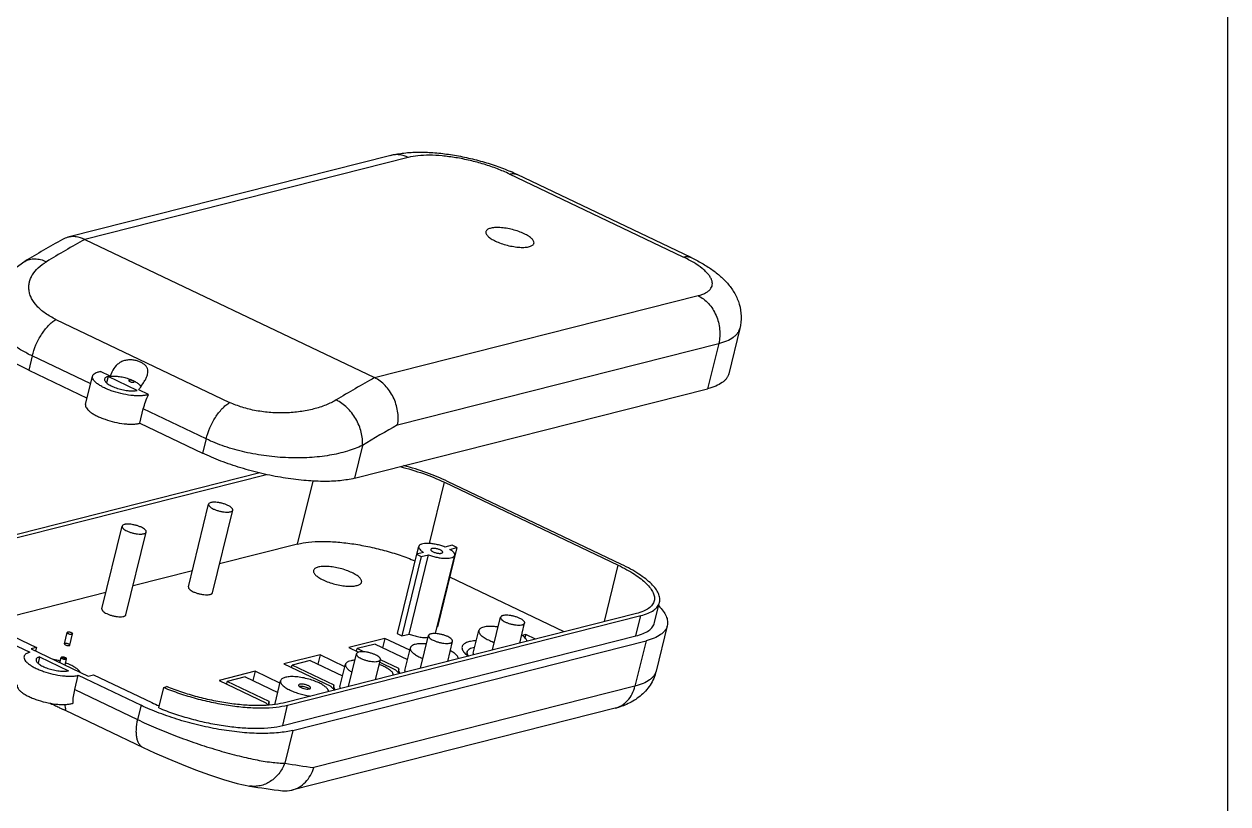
# Model space of a CAD drawing. Header units: millimetres. Extents: x 0 to 297, y 0 to 210.
# Drawn here: x 199.6 to 297, y 41.9 to 105 of the extents above; entities that cross this region are included whole.
import ezdxf

# ---------------------------------------------------------------- set-up
doc = ezdxf.new("R2010")
doc.units = ezdxf.units.MM
doc.header["$LTSCALE"] = 16.335
doc.layers.get('0').update_dxf_attribs({"linetype": 'CONTINUOUS'})

msp = doc.modelspace()

# ---------------------------------------------------------------- linework, layer by layer
at = {"color": 7, "linetype": 'Continuous'}
for p, q in [((297, 0), (297, 210)), ((229.305, 94.382), (203.17, 87.758)), ((230.713, 94.222), (204.544, 87.59)), ((252.956, 86.162), (238.898, 92.872)), ((253.577, 86.121), (239.519, 92.831)), ((204.544, 87.59), (227.975, 76.406)), ((199.689, 85.807), (199.689, 85.807)), ((227.975, 76.406), (254.145, 83.038)), ((202.206, 81.117), (216.265, 74.407)), ((257.53, 80.391), (256.635, 76.727)), ((229.847, 72.59), (255.816, 79.172)), ((255.816, 79.172), (254.921, 75.508)), ((200.301, 78.159), (200.019, 77.003)), ((205.026, 75.904), (200.301, 78.159)), ((200.019, 77.003), (204.744, 74.748)), ((204.62, 74.241), (205.179, 76.531)), ((206.611, 76.528), (205.822, 76.904)), ((206.436, 76.497), (206.311, 75.985)), ((208.779, 75.379), (206.436, 76.497)), ((206.742, 76.861), (206.611, 76.528)), ((209.705, 75.051), (208.917, 75.427)), ((226.354, 68.267), (254.921, 75.508)), ((209.001, 72.716), (209.283, 73.872)), ((214.36, 71.449), (209.283, 73.872)), ((209.001, 72.716), (214.078, 70.292)), ((214.36, 71.449), (214.078, 70.292)), ((227.005, 70.931), (226.354, 68.267)), ((218.702, 68.701), (194.48, 62.562)), ((194.831, 62.394), (219.237, 68.58)), ((221.764, 62.947), (223.01, 68.046)), ((232.417, 62.989), (233.628, 67.946)), ((233.628, 67.946), (247.687, 61.236)), ((247.949, 61.303), (233.891, 68.013)), ((212.933, 59.48), (214.567, 66.167)), ((214.876, 59.005), (216.51, 65.693)), ((205.937, 57.707), (207.571, 64.394)), ((207.88, 57.232), (209.514, 63.919)), ((221.764, 62.947), (215.448, 61.346)), ((231.403, 62.13), (231.554, 62.752)), ((234.652, 62.669), (233.085, 56.256)), ((234.262, 62.855), (233.679, 62.707)), ((234.069, 62.521), (234.652, 62.669)), ((234.652, 62.669), (234.262, 62.855)), ((231.371, 62.122), (229.804, 55.71)), ((231.762, 61.936), (230.195, 55.524)), ((230.778, 55.671), (232.345, 62.084)), ((231.954, 62.27), (231.371, 62.122)), ((231.371, 62.122), (231.762, 61.936)), ((231.762, 61.936), (232.345, 62.084)), ((232.921, 55.705), (234.469, 62.04)), ((213.253, 60.79), (208.452, 59.573)), ((246.572, 56.673), (247.687, 61.236)), ((243.327, 55.85), (234.066, 60.27)), ((206.257, 59.017), (196.523, 56.55)), ((250.635, 56.592), (251.037, 58.241)), ((195.039, 56.619), (200.116, 54.196)), ((195.913, 56.841), (200.631, 54.589)), ((249.172, 57.332), (220.605, 50.091)), ((220.957, 49.924), (249.524, 57.164)), ((237.534, 54.382), (238.18, 57.027)), ((239.728, 54.938), (240.123, 56.552)), ((249.121, 55.515), (249.524, 57.164)), ((220.554, 48.275), (249.121, 55.515)), ((229.804, 55.71), (230.195, 55.524)), ((230.195, 55.524), (230.778, 55.671)), ((231.704, 52.904), (232.35, 55.549)), ((233.054, 56.248), (233.085, 56.256)), ((235.969, 54.129), (236.417, 55.961)), ((240.207, 55.635), (239.913, 55.561)), ((240.207, 55.635), (240.143, 55.376)), ((240.995, 55.259), (240.207, 55.635)), ((251.655, 56.343), (250.759, 52.679)), ((200.631, 54.589), (200.2, 54.48)), ((200.631, 54.589), (200.562, 54.307)), ((221.374, 47.883), (249.941, 55.124)), ((228.821, 55.318), (225.906, 54.579)), ((225.906, 54.579), (226.698, 54.202)), ((228.025, 54.859), (226.568, 54.489)), ((228.025, 54.859), (230.646, 53.608)), ((228.821, 55.318), (228.638, 54.566)), ((230.83, 54.359), (228.821, 55.318)), ((230.431, 52.725), (230.878, 54.557)), ((233.898, 53.461), (234.293, 55.075)), ((249.941, 55.124), (249.046, 51.459)), ((200.2, 54.48), (204.823, 52.273)), ((200.897, 53.823), (200.772, 53.311)), ((200.897, 53.823), (203.24, 52.705)), ((202.539, 53.363), (202.64, 53.775)), ((202.954, 53.165), (203.077, 53.668)), ((223.574, 53.988), (220.659, 53.249)), ((223.574, 53.988), (223.391, 53.236)), ((225.583, 53.03), (223.574, 53.988)), ((225.874, 51.427), (226.52, 54.072)), ((226.519, 54.287), (226.568, 54.489)), ((227.119, 54.226), (226.568, 54.489)), ((228.068, 51.983), (228.463, 53.597)), ((229.954, 52.873), (228.458, 53.587)), ((235.483, 54.248), (235.422, 53.998)), ((218.327, 52.658), (215.412, 51.92)), ((218.327, 52.658), (218.144, 51.907)), ((220.336, 51.7), (218.327, 52.658)), ((220.659, 53.249), (224.441, 51.444)), ((221.272, 52.957), (221.321, 53.159)), ((222.778, 53.529), (221.321, 53.159)), ((224.707, 51.543), (221.321, 53.159)), ((222.778, 53.529), (225.399, 52.278)), ((225.184, 51.395), (225.631, 53.228)), ((228.411, 53.384), (229.688, 52.774)), ((229.945, 52.844), (229.884, 52.595)), ((229.945, 52.843), (229.954, 52.873)), ((203.738, 51.176), (204.021, 52.332)), ((204.021, 52.332), (209.098, 49.909)), ((204.823, 52.273), (205.255, 52.382)), ((205.255, 52.382), (209.972, 50.13)), ((215.412, 51.92), (219.194, 50.115)), ((216.025, 51.627), (216.074, 51.829)), ((217.531, 52.199), (216.074, 51.829)), ((219.46, 50.213), (216.074, 51.829)), ((217.531, 52.199), (220.152, 50.948)), ((219.937, 50.066), (220.384, 51.898)), ((203.738, 51.176), (208.815, 48.752)), ((210.528, 49.7), (210.93, 51.349)), ((210.93, 51.349), (211.195, 51.416)), ((249.046, 51.459), (223.077, 44.878)), ((224.698, 51.514), (224.637, 51.265)), ((224.698, 51.514), (224.707, 51.543)), ((201.763, 50.072), (201.897, 50.008)), ((209.098, 49.909), (208.815, 48.752)), ((219.451, 50.184), (219.39, 49.935)), ((219.451, 50.184), (219.46, 50.213)), ((220.554, 48.275), (220.957, 49.924)), ((247.44, 49.67), (221.305, 43.046)), ((202.954, 49.504), (209.272, 46.488)), ((221.374, 47.883), (220.723, 45.22)), ((217.886, 43.379), (217.884, 43.38))]:
    msp.add_line(p, q, dxfattribs=at)
at = {"color": 6, "linetype": 'Continuous'}
for p, q in [((202.908, 54.875), (203.132, 55.791)), ((203.346, 54.768), (203.569, 55.684))]:
    msp.add_line(p, q, dxfattribs=at)
at = {"color": 7, "linetype": 'Continuous'}
for points in [[(199.689, 85.807), (198.718, 85.107), (197.906, 84.251), (197.328, 83.315), (196.984, 82.355)], [(209.272, 46.488), (210.188, 46.063), (211.254, 45.596), (212.366, 45.135), (213.502, 44.692), (214.643, 44.278), (215.773, 43.907), (216.876, 43.595), (217.886, 43.379)]]:
    msp.add_lwpolyline(points, dxfattribs=at)
for centre, radius, start, end in [((232.797, 78.73), 15.621, 64.51475, 66.62906), ((203.591, 86.091), 1.719, 104.20338, 119.5723), ((275.943, -41.494), 148.392, 119.55724, 120.9218), ((277.886, -41.857), 148.78, 119.53482, 120.91634), ((300.672, -51.935), 147.5, 119.52882, 120.92234), ((301.826, -53.983), 145.608, 119.62593, 120.92113), ((200.768, 47.376), 6.365, 73.55733, 78.69933), ((212.027, 71.316), 23.593, 244.21618, 244.57673), ((216.817, 64.498), 15.915, 244.52702, 246.87036), ((229.819, 99.49), 55.027, 260.48604, 262.96265), ((227.483, 100.656), 58.075, 260.48631, 263.13807), ((220.793, 45.055), 2.073, 263.09863, 284.2595)]:
    msp.add_arc(centre, radius, start, end, dxfattribs=at)
for points, knots in [([(229.305, 94.382), (229.653, 94.47), (230.383, 94.596), (231.523, 94.661), (232.729, 94.619), (233.986, 94.481), (235.271, 94.252), (236.553, 93.939), (237.8, 93.55), (238.605, 93.238), (238.994, 93.07)], [0, 0, 0, 0, 0.108457, 0.223403, 0.344791, 0.472868, 0.60533, 0.739364, 0.871816, 1, 1, 1, 1]), ([(230.713, 94.222), (230.492, 94.328), (230.136, 94.436), (229.653, 94.448), (229.419, 94.411), (229.305, 94.382)], [0, 0, 0, 0, 0.509726, 0.756297, 1, 1, 1, 1]), ([(238.898, 92.872), (238.577, 93.026), (237.898, 93.313), (236.831, 93.676), (235.709, 93.977), (234.577, 94.204), (233.475, 94.349), (232.447, 94.406), (231.531, 94.374), (230.967, 94.287), (230.713, 94.222)], [0, 0, 0, 0, 0.126804, 0.262203, 0.401652, 0.540397, 0.673719, 0.797186, 0.906933, 1, 1, 1, 1]), ([(238.898, 92.872), (239.005, 92.899), (239.169, 92.919), (239.378, 92.887), (239.474, 92.853), (239.519, 92.831)], [0, 0, 0, 0, 0.523492, 0.765118, 1, 1, 1, 1]), ([(204.544, 87.59), (204.325, 87.694), (203.976, 87.803), (203.504, 87.82), (203.278, 87.786), (203.169, 87.758)], [0, 0, 0, 0, 0.516445, 0.761318, 1, 1, 1, 1]), ([(236.988, 88.219), (236.981, 88.191), (236.979, 88.129), (237.009, 88.035), (237.069, 87.938), (237.157, 87.839), (237.274, 87.739), (237.473, 87.598), (237.643, 87.506), (237.765, 87.448)], [0, 0, 0, 0, 0.073836, 0.15621, 0.253047, 0.367248, 0.499807, 0.65044, 1, 1, 1, 1]), ([(240.097, 88.039), (239.95, 88.11), (239.636, 88.237), (239.143, 88.385), (238.636, 88.49), (238.149, 88.546), (237.772, 88.55), (237.508, 88.521), (237.345, 88.486), (237.208, 88.439), (237.101, 88.38), (237.024, 88.307), (236.995, 88.248), (236.988, 88.219)], [0, 0, 0, 0, 0.14846, 0.307875, 0.468338, 0.619827, 0.753219, 0.810843, 0.861559, 0.90511, 0.941776, 0.972633, 1, 1, 1, 1]), ([(240.874, 87.269), (240.881, 87.297), (240.883, 87.359), (240.853, 87.453), (240.793, 87.55), (240.705, 87.649), (240.589, 87.749), (240.389, 87.89), (240.219, 87.981), (240.097, 88.039)], [0, 0, 0, 0, 0.073836, 0.15621, 0.253047, 0.367248, 0.499807, 0.65044, 1, 1, 1, 1]), ([(237.765, 87.448), (237.912, 87.378), (238.226, 87.251), (238.719, 87.103), (239.226, 86.997), (239.713, 86.941), (240.09, 86.938), (240.354, 86.967), (240.517, 87.001), (240.654, 87.048), (240.761, 87.108), (240.838, 87.181), (240.867, 87.24), (240.874, 87.269)], [0, 0, 0, 0, 0.14846, 0.307875, 0.468338, 0.619827, 0.753219, 0.810843, 0.861559, 0.90511, 0.941776, 0.972633, 1, 1, 1, 1]), ([(199.689, 85.807), (199.809, 85.879), (200.077, 85.989), (200.52, 86.037), (200.988, 85.97), (201.293, 85.856), (201.445, 85.784)], [0, 0, 0, 0, 0.229499, 0.46853, 0.724248, 1, 1, 1, 1]), ([(202.206, 81.117), (201.908, 81.259), (201.486, 81.499), (200.994, 81.883), (200.6, 82.265), (200.294, 82.687), (200.108, 83.136), (200.032, 83.465), (200.015, 83.794), (200.058, 84.119), (200.159, 84.435), (200.372, 84.851), (200.787, 85.337), (201.209, 85.643), (201.445, 85.784)], [0, 0, 0, 0, 0.160196, 0.233494, 0.302106, 0.425953, 0.482545, 0.536583, 0.589124, 0.641317, 0.6943, 0.7491, 0.867072, 1, 1, 1, 1]), ([(252.956, 86.162), (253.063, 86.189), (253.227, 86.209), (253.437, 86.177), (253.532, 86.142), (253.577, 86.121)], [0, 0, 0, 0, 0.523492, 0.765118, 1, 1, 1, 1]), ([(254.145, 83.038), (254.253, 83.066), (254.455, 83.126), (254.729, 83.243), (254.954, 83.38), (255.128, 83.536), (255.248, 83.713), (255.308, 83.908), (255.308, 84.116), (255.25, 84.332), (255.135, 84.555), (254.967, 84.783), (254.747, 85.016), (254.368, 85.344), (253.773, 85.745), (253.245, 86.024), (252.956, 86.162)], [0, 0, 0, 0, 0.067795, 0.127933, 0.180734, 0.227195, 0.269044, 0.308801, 0.34945, 0.393767, 0.443811, 0.500833, 0.565476, 0.637907, 0.805377, 1, 1, 1, 1]), ([(253.577, 86.121), (253.876, 85.979), (254.45, 85.68), (255.254, 85.176), (255.978, 84.612), (256.615, 83.968), (257.144, 83.215), (257.519, 82.341), (257.677, 81.374), (257.608, 80.712), (257.53, 80.391)], [0, 0, 0, 0, 0.131323, 0.256433, 0.376418, 0.494667, 0.614985, 0.739693, 0.868699, 1, 1, 1, 1]), ([(254.145, 83.038), (254.301, 82.964), (254.605, 82.776), (255.007, 82.407), (255.349, 81.958), (255.711, 81.274), (255.955, 80.326), (255.906, 79.541), (255.816, 79.172)], [0, 0, 0, 0, 0.115205, 0.235518, 0.360326, 0.488507, 0.747678, 1, 1, 1, 1]), ([(200.301, 78.159), (200.014, 78.296), (199.47, 78.583), (198.729, 79.067), (198.102, 79.583), (197.599, 80.123), (197.227, 80.679), (196.992, 81.243), (196.902, 81.808), (196.941, 82.176), (196.983, 82.351)], [0, 0, 0, 0, 0.166311, 0.320456, 0.461535, 0.589346, 0.704603, 0.809159, 0.906177, 1, 1, 1, 1]), ([(200.301, 78.159), (200.376, 78.464), (200.583, 79.067), (201.023, 79.895), (201.484, 80.501), (201.891, 80.891), (202.101, 81.05), (202.206, 81.117)], [0, 0, 0, 0, 0.262488, 0.529588, 0.781028, 0.895495, 1, 1, 1, 1]), ([(200.019, 77.003), (199.734, 77.139), (199.193, 77.415), (198.447, 77.859), (197.808, 78.31), (197.285, 78.761), (196.886, 79.207), (196.616, 79.642), (196.501, 80.007), (196.49, 80.279), (196.508, 80.407), (196.523, 80.469)], [0, 0, 0, 0, 0.182239, 0.349574, 0.500066, 0.632591, 0.746771, 0.843546, 0.925892, 0.963514, 1, 1, 1, 1]), ([(255.816, 79.172), (256.042, 79.229), (256.451, 79.358), (256.91, 79.597), (257.189, 79.822), (257.347, 79.998), (257.464, 80.187), (257.513, 80.323), (257.53, 80.391)], [0, 0, 0, 0, 0.317435, 0.583035, 0.698637, 0.804869, 0.90426, 1, 1, 1, 1]), ([(209.412, 76.178), (209.46, 76.262), (209.547, 76.427), (209.638, 76.677), (209.67, 76.919), (209.627, 77.145), (209.509, 77.342), (209.332, 77.507), (209.106, 77.644), (208.842, 77.75), (208.547, 77.823), (208.233, 77.852), (207.914, 77.827), (207.605, 77.741), (207.323, 77.591), (207.004, 77.318), (206.831, 77.049), (206.742, 76.861)], [0, 0, 0, 0, 0.064394, 0.123001, 0.175313, 0.223567, 0.272093, 0.324539, 0.382389, 0.445452, 0.51264, 0.582422, 0.653169, 0.723592, 0.793161, 0.862131, 1, 1, 1, 1]), ([(209.705, 75.051), (209.628, 75.022), (209.454, 74.976), (209.165, 74.94), (208.833, 74.931), (208.33, 74.956), (207.666, 75.057), (207.005, 75.231), (206.498, 75.413), (206.154, 75.562), (205.85, 75.721), (205.594, 75.885), (205.393, 76.051), (205.251, 76.214), (205.183, 76.355), (205.168, 76.46), (205.174, 76.508), (205.179, 76.531)], [0, 0, 0, 0, 0.048173, 0.105409, 0.170813, 0.243103, 0.401401, 0.565022, 0.643762, 0.717835, 0.785506, 0.845338, 0.896333, 0.938159, 0.971671, 0.98621, 1, 1, 1, 1]), ([(205.179, 76.531), (205.185, 76.554), (205.202, 76.599), (205.262, 76.685), (205.386, 76.778), (205.585, 76.857), (205.738, 76.89), (205.822, 76.904)], [0, 0, 0, 0, 0.08946, 0.183664, 0.40046, 0.670866, 1, 1, 1, 1]), ([(206.151, 76.294), (206.144, 76.267), (206.146, 76.205), (206.189, 76.112), (206.266, 76.018), (206.377, 75.923), (206.519, 75.828), (206.689, 75.735), (206.882, 75.647), (207.169, 75.539), (207.548, 75.431), (208.001, 75.351), (208.361, 75.33), (208.616, 75.346), (208.728, 75.366), (208.779, 75.379)], [0, 0, 0, 0, 0.027781, 0.06052, 0.101043, 0.150244, 0.207952, 0.273345, 0.345176, 0.421924, 0.583152, 0.742409, 0.885257, 0.946759, 1, 1, 1, 1]), ([(206.436, 76.497), (206.399, 76.488), (206.33, 76.466), (206.243, 76.42), (206.18, 76.364), (206.156, 76.317), (206.151, 76.294)], [0, 0, 0, 0, 0.317592, 0.583981, 0.80559, 1, 1, 1, 1]), ([(206.611, 76.528), (206.725, 76.54), (206.975, 76.543), (207.365, 76.502), (207.776, 76.417), (208.173, 76.296), (208.525, 76.147), (208.773, 76.004), (208.923, 75.881), (209.019, 75.779), (209.067, 75.687), (209.07, 75.63)], [0, 0, 0, 0, 0.125912, 0.272124, 0.428415, 0.583351, 0.725677, 0.845635, 0.895093, 0.936997, 1, 1, 1, 1]), ([(208.112, 76.174), (208.109, 76.16), (208.128, 76.132), (208.162, 76.108), (208.186, 76.094), (208.2, 76.088)], [0, 0, 0, 0, 0.358167, 0.646245, 1, 1, 1, 1]), ([(208.462, 76.154), (208.428, 76.171), (208.372, 76.189), (208.297, 76.205), (208.243, 76.211), (208.194, 76.212), (208.15, 76.206), (208.116, 76.19), (208.112, 76.174)], [0, 0, 0, 0, 0.309669, 0.471188, 0.623569, 0.757837, 0.866623, 1, 1, 1, 1]), ([(208.2, 76.088), (208.234, 76.071), (208.289, 76.053), (208.364, 76.037), (208.419, 76.031), (208.468, 76.031), (208.512, 76.036), (208.545, 76.052), (208.549, 76.068)], [0, 0, 0, 0, 0.309669, 0.471188, 0.623569, 0.757837, 0.866623, 1, 1, 1, 1]), ([(208.549, 76.068), (208.553, 76.083), (208.533, 76.11), (208.5, 76.134), (208.476, 76.148), (208.462, 76.154)], [0, 0, 0, 0, 0.358167, 0.646245, 1, 1, 1, 1]), ([(208.917, 75.427), (209.003, 75.552), (209.175, 75.797), (209.338, 76.049), (209.412, 76.178)], [0, 0, 0, 0, 0.506701, 1, 1, 1, 1]), ([(229.847, 72.59), (229.911, 72.956), (229.905, 73.535), (229.729, 74.279), (229.51, 74.826), (229.215, 75.331), (228.746, 75.91), (228.298, 76.252), (227.975, 76.406)], [0, 0, 0, 0, 0.246513, 0.375822, 0.506384, 0.636058, 0.762777, 1, 1, 1, 1]), ([(256.635, 76.727), (256.618, 76.658), (256.569, 76.523), (256.452, 76.333), (256.293, 76.158), (256.015, 75.932), (255.556, 75.694), (255.147, 75.565), (254.921, 75.508)], [0, 0, 0, 0, 0.095739, 0.195131, 0.301366, 0.416971, 0.682573, 1, 1, 1, 1]), ([(209.283, 73.872), (209.332, 74.072), (209.457, 74.472), (209.618, 74.857), (209.705, 75.051)], [0, 0, 0, 0, 0.492618, 1, 1, 1, 1]), ([(204.62, 74.241), (204.609, 74.197), (204.611, 74.093), (204.683, 73.939), (204.812, 73.782), (204.997, 73.623), (205.234, 73.464), (205.516, 73.31), (205.838, 73.164), (206.316, 72.982), (206.948, 72.802), (207.591, 72.689), (208.089, 72.647), (208.426, 72.642), (208.729, 72.662), (208.916, 72.694), (209.001, 72.716)], [0, 0, 0, 0, 0.027775, 0.060507, 0.101007, 0.150194, 0.207894, 0.273272, 0.345092, 0.421836, 0.583062, 0.742318, 0.816668, 0.885255, 0.94674, 1, 1, 1, 1]), ([(214.36, 71.449), (214.435, 71.754), (214.642, 72.356), (215.082, 73.184), (215.543, 73.791), (215.95, 74.181), (216.16, 74.339), (216.265, 74.407)], [0, 0, 0, 0, 0.262488, 0.529588, 0.781028, 0.895495, 1, 1, 1, 1]), ([(224.876, 74.6), (224.61, 74.441), (224.02, 74.158), (223.043, 73.846), (221.957, 73.636), (220.796, 73.538), (219.602, 73.56), (218.42, 73.708), (217.298, 73.98), (216.593, 74.25), (216.265, 74.407)], [0, 0, 0, 0, 0.10424, 0.219807, 0.344781, 0.476499, 0.611708, 0.746671, 0.877384, 1, 1, 1, 1]), ([(227.005, 70.931), (227.034, 71.285), (226.974, 71.84), (226.74, 72.545), (226.481, 73.069), (226.154, 73.554), (225.655, 74.112), (225.2, 74.445), (224.876, 74.6)], [0, 0, 0, 0, 0.238591, 0.366909, 0.498094, 0.629548, 0.758648, 1, 1, 1, 1]), ([(227.005, 70.931), (226.614, 70.739), (225.739, 70.411), (224.302, 70.089), (222.702, 69.915), (220.994, 69.899), (219.243, 70.045), (217.515, 70.35), (215.876, 70.806), (214.844, 71.218), (214.36, 71.449)], [0, 0, 0, 0, 0.100589, 0.214431, 0.339169, 0.471596, 0.607968, 0.744218, 0.876197, 1, 1, 1, 1]), ([(226.354, 68.267), (226.173, 68.221), (225.789, 68.143), (224.941, 68.033), (223.753, 67.992), (222.211, 68.077), (220.559, 68.294), (218.86, 68.635), (217.178, 69.087), (215.577, 69.632), (214.559, 70.063), (214.078, 70.292)], [0, 0, 0, 0, 0.044334, 0.093129, 0.202864, 0.326325, 0.459637, 0.598372, 0.737814, 0.873199, 1, 1, 1, 1]), ([(230.049, 69.212), (230.685, 69.051), (231.9, 68.686), (233.077, 68.21), (233.628, 67.946)], [0, 0, 0, 0, 0.51777, 1, 1, 1, 1]), ([(233.891, 68.013), (233.344, 68.274), (232.178, 68.751), (230.976, 69.123), (230.348, 69.29)], [0, 0, 0, 0, 0.482363, 1, 1, 1, 1]), ([(216.122, 66.078), (216.048, 66.113), (215.891, 66.176), (215.645, 66.25), (215.391, 66.303), (215.183, 66.327), (215.026, 66.332), (214.922, 66.329), (214.827, 66.318), (214.701, 66.293), (214.585, 66.238), (214.567, 66.167)], [0, 0, 0, 0, 0.14922, 0.309632, 0.470937, 0.623296, 0.693176, 0.757514, 0.815467, 0.866465, 1, 1, 1, 1]), ([(214.567, 66.167), (214.564, 66.154), (214.563, 66.123), (214.577, 66.076), (214.607, 66.027), (214.671, 65.956), (214.787, 65.869), (214.895, 65.811), (214.956, 65.782)], [0, 0, 0, 0, 0.07388, 0.156258, 0.253039, 0.367271, 0.650527, 1, 1, 1, 1]), ([(214.956, 65.782), (215.029, 65.747), (215.186, 65.684), (215.433, 65.61), (215.686, 65.557), (215.894, 65.533), (216.051, 65.528), (216.156, 65.531), (216.251, 65.542), (216.376, 65.567), (216.493, 65.622), (216.51, 65.692)], [0, 0, 0, 0, 0.14922, 0.309632, 0.470937, 0.623296, 0.693176, 0.757514, 0.815467, 0.866465, 1, 1, 1, 1]), ([(216.51, 65.692), (216.513, 65.706), (216.515, 65.737), (216.5, 65.784), (216.47, 65.833), (216.406, 65.904), (216.29, 65.991), (216.182, 66.049), (216.122, 66.078)], [0, 0, 0, 0, 0.07388, 0.156258, 0.253039, 0.367271, 0.650527, 1, 1, 1, 1]), ([(207.571, 64.394), (207.568, 64.38), (207.567, 64.35), (207.581, 64.302), (207.611, 64.254), (207.675, 64.183), (207.791, 64.096), (207.899, 64.038), (207.96, 64.009)], [0, 0, 0, 0, 0.07388, 0.156258, 0.253039, 0.367271, 0.650527, 1, 1, 1, 1]), ([(209.126, 64.305), (209.052, 64.34), (208.895, 64.403), (208.649, 64.477), (208.395, 64.53), (208.187, 64.554), (208.03, 64.559), (207.926, 64.556), (207.831, 64.545), (207.705, 64.519), (207.589, 64.465), (207.571, 64.394)], [0, 0, 0, 0, 0.14922, 0.309632, 0.470937, 0.623296, 0.693176, 0.757514, 0.815467, 0.866465, 1, 1, 1, 1]), ([(209.514, 63.919), (209.517, 63.933), (209.519, 63.964), (209.504, 64.011), (209.474, 64.06), (209.41, 64.131), (209.294, 64.217), (209.186, 64.276), (209.126, 64.305)], [0, 0, 0, 0, 0.07388, 0.156258, 0.253039, 0.367271, 0.650527, 1, 1, 1, 1]), ([(207.96, 64.009), (208.033, 63.974), (208.19, 63.91), (208.437, 63.836), (208.69, 63.784), (208.898, 63.759), (209.055, 63.755), (209.16, 63.758), (209.255, 63.769), (209.38, 63.794), (209.497, 63.849), (209.514, 63.919)], [0, 0, 0, 0, 0.14922, 0.309632, 0.470937, 0.623296, 0.693176, 0.757514, 0.815467, 0.866465, 1, 1, 1, 1]), ([(221.764, 62.947), (222.054, 63.02), (222.696, 63.124), (223.737, 63.175), (224.902, 63.129), (226.156, 62.99), (227.458, 62.76), (228.765, 62.447), (230.036, 62.061), (230.856, 61.755), (231.251, 61.59)], [0, 0, 0, 0, 0.092385, 0.200327, 0.321422, 0.452497, 0.589882, 0.729623, 0.867647, 1, 1, 1, 1]), ([(231.554, 62.752), (231.55, 62.734), (231.547, 62.697), (231.56, 62.639), (231.59, 62.579), (231.654, 62.492), (231.775, 62.383), (231.889, 62.308), (231.954, 62.27)], [0, 0, 0, 0, 0.08054, 0.167707, 0.266651, 0.380492, 0.657782, 1, 1, 1, 1]), ([(233.679, 62.707), (233.568, 62.751), (233.34, 62.829), (232.99, 62.917), (232.642, 62.976), (232.315, 63.002), (232.03, 62.993), (231.825, 62.957), (231.698, 62.907), (231.628, 62.864), (231.578, 62.813), (231.559, 62.772), (231.554, 62.752)], [0, 0, 0, 0, 0.158316, 0.321983, 0.482049, 0.630271, 0.759203, 0.863436, 0.905651, 0.941564, 0.972311, 1, 1, 1, 1]), ([(232.526, 62.514), (232.522, 62.5), (232.527, 62.474), (232.546, 62.444), (232.568, 62.419), (232.597, 62.394), (232.647, 62.359), (232.69, 62.336), (232.72, 62.322)], [0, 0, 0, 0, 0.15437, 0.251327, 0.365765, 0.498664, 0.649895, 1, 1, 1, 1]), ([(233.303, 62.469), (233.266, 62.487), (233.188, 62.519), (233.065, 62.556), (232.938, 62.582), (232.816, 62.596), (232.722, 62.597), (232.656, 62.59), (232.593, 62.577), (232.535, 62.55), (232.526, 62.514)], [0, 0, 0, 0, 0.149231, 0.309654, 0.470971, 0.62334, 0.757497, 0.815454, 0.866456, 1, 1, 1, 1]), ([(232.72, 62.322), (232.757, 62.304), (232.835, 62.272), (232.959, 62.235), (233.085, 62.209), (233.207, 62.195), (233.301, 62.194), (233.368, 62.201), (233.43, 62.214), (233.489, 62.241), (233.497, 62.277)], [0, 0, 0, 0, 0.149231, 0.309654, 0.470971, 0.62334, 0.757497, 0.815454, 0.866456, 1, 1, 1, 1]), ([(233.497, 62.277), (233.501, 62.291), (233.496, 62.317), (233.477, 62.347), (233.455, 62.372), (233.426, 62.397), (233.376, 62.432), (233.333, 62.455), (233.303, 62.469)], [0, 0, 0, 0, 0.15437, 0.251327, 0.365765, 0.498664, 0.649895, 1, 1, 1, 1]), ([(234.469, 62.039), (234.473, 62.057), (234.476, 62.094), (234.463, 62.152), (234.433, 62.212), (234.369, 62.299), (234.249, 62.408), (234.134, 62.483), (234.069, 62.521)], [0, 0, 0, 0, 0.08054, 0.167707, 0.266651, 0.380492, 0.657782, 1, 1, 1, 1]), ([(232.345, 62.084), (232.455, 62.04), (232.683, 61.962), (233.033, 61.874), (233.381, 61.815), (233.708, 61.789), (233.993, 61.798), (234.198, 61.834), (234.325, 61.884), (234.395, 61.927), (234.445, 61.979), (234.464, 62.019), (234.469, 62.039)], [0, 0, 0, 0, 0.158316, 0.321983, 0.482049, 0.630271, 0.759203, 0.863436, 0.905651, 0.941564, 0.972311, 1, 1, 1, 1]), ([(223.05, 60.816), (223.043, 60.788), (223.041, 60.726), (223.071, 60.632), (223.131, 60.535), (223.219, 60.436), (223.335, 60.336), (223.535, 60.195), (223.705, 60.103), (223.827, 60.045)], [0, 0, 0, 0, 0.073836, 0.15621, 0.253047, 0.367248, 0.499807, 0.65044, 1, 1, 1, 1]), ([(226.159, 60.636), (226.012, 60.706), (225.698, 60.833), (225.205, 60.982), (224.698, 61.087), (224.211, 61.143), (223.834, 61.146), (223.57, 61.117), (223.407, 61.083), (223.27, 61.036), (223.163, 60.977), (223.086, 60.904), (223.057, 60.845), (223.05, 60.816)], [0, 0, 0, 0, 0.14846, 0.307875, 0.468338, 0.619827, 0.753219, 0.810843, 0.861559, 0.90511, 0.941776, 0.972633, 1, 1, 1, 1]), ([(226.936, 59.866), (226.943, 59.894), (226.945, 59.955), (226.915, 60.05), (226.855, 60.146), (226.767, 60.245), (226.65, 60.346), (226.451, 60.486), (226.281, 60.578), (226.159, 60.636)], [0, 0, 0, 0, 0.073836, 0.15621, 0.253047, 0.367248, 0.499807, 0.65044, 1, 1, 1, 1]), ([(247.687, 61.236), (247.925, 61.123), (248.375, 60.893), (248.997, 60.523), (249.53, 60.147), (249.965, 59.771), (250.298, 59.4), (250.523, 59.037), (250.618, 58.733), (250.628, 58.506), (250.613, 58.399), (250.6, 58.348)], [0, 0, 0, 0, 0.182198, 0.349556, 0.500046, 0.632558, 0.746753, 0.843539, 0.925889, 0.963515, 1, 1, 1, 1]), ([(251.037, 58.241), (251.051, 58.296), (251.067, 58.409), (251.057, 58.65), (250.955, 58.972), (250.717, 59.356), (250.364, 59.75), (249.902, 60.148), (249.338, 60.546), (248.679, 60.938), (248.201, 61.182), (247.949, 61.303)], [0, 0, 0, 0, 0.036485, 0.074111, 0.156461, 0.253247, 0.367442, 0.499954, 0.650444, 0.817802, 1, 1, 1, 1]), ([(212.933, 59.48), (212.93, 59.466), (212.929, 59.435), (212.944, 59.388), (212.974, 59.34), (213.038, 59.269), (213.154, 59.182), (213.261, 59.124), (213.322, 59.095)], [0, 0, 0, 0, 0.073865, 0.156329, 0.253173, 0.367434, 0.650518, 1, 1, 1, 1]), ([(223.827, 60.045), (223.974, 59.975), (224.288, 59.848), (224.781, 59.7), (225.288, 59.594), (225.775, 59.538), (226.152, 59.535), (226.416, 59.564), (226.579, 59.598), (226.716, 59.645), (226.823, 59.705), (226.9, 59.777), (226.929, 59.837), (226.936, 59.866)], [0, 0, 0, 0, 0.14846, 0.307875, 0.468338, 0.619827, 0.753219, 0.810843, 0.861559, 0.90511, 0.941776, 0.972633, 1, 1, 1, 1]), ([(213.322, 59.095), (213.395, 59.06), (213.552, 58.996), (213.799, 58.922), (214.053, 58.869), (214.296, 58.841), (214.512, 58.84), (214.668, 58.861), (214.767, 58.895), (214.82, 58.925), (214.858, 58.961), (214.873, 58.991), (214.876, 59.005)], [0, 0, 0, 0, 0.148482, 0.308006, 0.468488, 0.620017, 0.753417, 0.861613, 0.905141, 0.941794, 0.972632, 1, 1, 1, 1]), ([(205.937, 57.707), (205.934, 57.693), (205.933, 57.662), (205.948, 57.615), (205.978, 57.566), (206.042, 57.495), (206.158, 57.409), (206.265, 57.351), (206.326, 57.322)], [0, 0, 0, 0, 0.073865, 0.156329, 0.253173, 0.367434, 0.650518, 1, 1, 1, 1]), ([(250.6, 58.348), (250.586, 58.291), (250.546, 58.178), (250.411, 57.96), (250.141, 57.715), (249.702, 57.487), (249.36, 57.38), (249.172, 57.332)], [0, 0, 0, 0, 0.09581, 0.195256, 0.416552, 0.682383, 1, 1, 1, 1]), ([(249.524, 57.164), (249.723, 57.215), (250.085, 57.329), (250.49, 57.539), (250.736, 57.739), (250.877, 57.894), (250.979, 58.061), (251.023, 58.181), (251.037, 58.241)], [0, 0, 0, 0, 0.317403, 0.583055, 0.698654, 0.804875, 0.904255, 1, 1, 1, 1]), ([(250.968, 57.955), (251.099, 57.821), (251.326, 57.557), (251.575, 57.138), (251.679, 56.787), (251.687, 56.525), (251.669, 56.402), (251.654, 56.343)], [0, 0, 0, 0, 0.308417, 0.571075, 0.796165, 0.899542, 1, 1, 1, 1]), ([(206.326, 57.322), (206.399, 57.287), (206.556, 57.223), (206.803, 57.149), (207.057, 57.096), (207.3, 57.068), (207.516, 57.067), (207.672, 57.088), (207.771, 57.122), (207.824, 57.152), (207.862, 57.188), (207.877, 57.218), (207.88, 57.232)], [0, 0, 0, 0, 0.148482, 0.308006, 0.468488, 0.620017, 0.753417, 0.861613, 0.905141, 0.941794, 0.972632, 1, 1, 1, 1]), ([(238.18, 57.027), (238.176, 57.013), (238.175, 56.982), (238.19, 56.935), (238.22, 56.887), (238.284, 56.816), (238.4, 56.729), (238.507, 56.671), (238.568, 56.642)], [0, 0, 0, 0, 0.073865, 0.156328, 0.253173, 0.367434, 0.650518, 1, 1, 1, 1]), ([(239.734, 56.937), (239.661, 56.972), (239.504, 57.036), (239.257, 57.11), (239.003, 57.163), (238.76, 57.191), (238.544, 57.192), (238.388, 57.171), (238.29, 57.137), (238.236, 57.107), (238.198, 57.071), (238.183, 57.041), (238.18, 57.027)], [0, 0, 0, 0, 0.148482, 0.308006, 0.468489, 0.620017, 0.753417, 0.861613, 0.905141, 0.941794, 0.972632, 1, 1, 1, 1]), ([(238.568, 56.642), (238.642, 56.607), (238.799, 56.543), (239.045, 56.469), (239.299, 56.416), (239.542, 56.388), (239.759, 56.387), (239.915, 56.408), (240.013, 56.442), (240.066, 56.472), (240.105, 56.508), (240.119, 56.538), (240.123, 56.552)], [0, 0, 0, 0, 0.148482, 0.308006, 0.468489, 0.620017, 0.753417, 0.861613, 0.905141, 0.941794, 0.972632, 1, 1, 1, 1]), ([(240.123, 56.552), (240.126, 56.566), (240.127, 56.597), (240.112, 56.644), (240.082, 56.693), (240.018, 56.764), (239.902, 56.85), (239.795, 56.908), (239.734, 56.937)], [0, 0, 0, 0, 0.073865, 0.156328, 0.253173, 0.367434, 0.650518, 1, 1, 1, 1]), ([(249.121, 55.515), (249.32, 55.566), (249.682, 55.68), (250.147, 55.921), (250.434, 56.181), (250.576, 56.412), (250.62, 56.532), (250.634, 56.592)], [0, 0, 0, 0, 0.317641, 0.583422, 0.804737, 0.904197, 1, 1, 1, 1]), ([(203.482, 55.77), (203.453, 55.784), (203.392, 55.806), (203.299, 55.826), (203.218, 55.828), (203.155, 55.824), (203.121, 55.778), (203.165, 55.733), (203.197, 55.715), (203.22, 55.704)], [0, 0, 0, 0, 0.191567, 0.391961, 0.566216, 0.687428, 0.757735, 0.8497, 1, 1, 1, 1]), ([(203.22, 55.704), (203.248, 55.69), (203.31, 55.668), (203.402, 55.648), (203.483, 55.647), (203.547, 55.651), (203.58, 55.696), (203.537, 55.742), (203.504, 55.76), (203.482, 55.77)], [0, 0, 0, 0, 0.191567, 0.391961, 0.566216, 0.687428, 0.757735, 0.8497, 1, 1, 1, 1]), ([(230.778, 55.671), (230.903, 55.622), (231.161, 55.535), (231.556, 55.442), (231.941, 55.388), (232.193, 55.379), (232.311, 55.384)], [0, 0, 0, 0, 0.25637, 0.520217, 0.773675, 1, 1, 1, 1]), ([(232.35, 55.549), (232.346, 55.535), (232.345, 55.504), (232.36, 55.457), (232.39, 55.409), (232.454, 55.338), (232.57, 55.251), (232.677, 55.193), (232.738, 55.164)], [0, 0, 0, 0, 0.073865, 0.156328, 0.253173, 0.367434, 0.650518, 1, 1, 1, 1]), ([(233.904, 55.46), (233.831, 55.495), (233.674, 55.558), (233.427, 55.632), (233.173, 55.685), (232.93, 55.713), (232.714, 55.715), (232.558, 55.693), (232.46, 55.66), (232.406, 55.63), (232.368, 55.593), (232.353, 55.564), (232.35, 55.549)], [0, 0, 0, 0, 0.148482, 0.308006, 0.468489, 0.620017, 0.753417, 0.861613, 0.905141, 0.941794, 0.972632, 1, 1, 1, 1]), ([(236.417, 55.961), (236.41, 55.934), (236.408, 55.872), (236.437, 55.778), (236.497, 55.681), (236.586, 55.582), (236.702, 55.482), (236.902, 55.341), (237.072, 55.249), (237.194, 55.191)], [0, 0, 0, 0, 0.073836, 0.15621, 0.253047, 0.367248, 0.499807, 0.65044, 1, 1, 1, 1]), ([(237.984, 56.238), (237.883, 56.252), (237.687, 56.276), (237.403, 56.291), (237.144, 56.286), (236.916, 56.261), (236.725, 56.217), (236.574, 56.153), (236.466, 56.07), (236.426, 55.997), (236.417, 55.961)], [0, 0, 0, 0, 0.181833, 0.352082, 0.507132, 0.643983, 0.760664, 0.856712, 0.934262, 1, 1, 1, 1]), ([(240.308, 55.08), (240.303, 55.169), (240.217, 55.309), (240.057, 55.462), (239.947, 55.542), (239.886, 55.582)], [0, 0, 0, 0, 0.39934, 0.673625, 1, 1, 1, 1]), ([(251.654, 56.343), (251.638, 56.274), (251.589, 56.139), (251.472, 55.949), (251.313, 55.774), (251.034, 55.548), (250.576, 55.31), (250.167, 55.181), (249.941, 55.124)], [0, 0, 0, 0, 0.095739, 0.195131, 0.301366, 0.416971, 0.682573, 1, 1, 1, 1]), ([(203.258, 54.854), (203.229, 54.868), (203.168, 54.89), (203.076, 54.91), (202.994, 54.912), (202.931, 54.908), (202.897, 54.862), (202.941, 54.817), (202.973, 54.799), (202.996, 54.788)], [0, 0, 0, 0, 0.191567, 0.391961, 0.566216, 0.687428, 0.757735, 0.8497, 1, 1, 1, 1]), ([(202.996, 54.788), (203.024, 54.774), (203.086, 54.752), (203.178, 54.732), (203.259, 54.731), (203.323, 54.735), (203.357, 54.78), (203.313, 54.826), (203.281, 54.844), (203.258, 54.854)], [0, 0, 0, 0, 0.191567, 0.391961, 0.566216, 0.687428, 0.757735, 0.8497, 1, 1, 1, 1]), ([(230.878, 54.558), (230.872, 54.53), (230.869, 54.468), (230.899, 54.374), (230.959, 54.277), (231.048, 54.178), (231.164, 54.078), (231.363, 53.937), (231.534, 53.845), (231.655, 53.787)], [0, 0, 0, 0, 0.073832, 0.156235, 0.253058, 0.367254, 0.499818, 0.650502, 1, 1, 1, 1]), ([(232.175, 54.867), (232.01, 54.882), (231.772, 54.892), (231.472, 54.87), (231.286, 54.839), (231.13, 54.792), (231.007, 54.73), (230.919, 54.654), (230.886, 54.589), (230.878, 54.558)], [0, 0, 0, 0, 0.352122, 0.505158, 0.639815, 0.755042, 0.851076, 0.930624, 1, 1, 1, 1]), ([(232.738, 55.164), (232.812, 55.129), (232.969, 55.066), (233.215, 54.991), (233.469, 54.939), (233.712, 54.911), (233.928, 54.909), (234.085, 54.93), (234.183, 54.964), (234.236, 54.994), (234.275, 55.031), (234.289, 55.06), (234.293, 55.075)], [0, 0, 0, 0, 0.148482, 0.308006, 0.468489, 0.620017, 0.753417, 0.861613, 0.905141, 0.941794, 0.972632, 1, 1, 1, 1]), ([(234.293, 55.075), (234.296, 55.089), (234.297, 55.12), (234.282, 55.167), (234.252, 55.215), (234.188, 55.286), (234.072, 55.373), (233.965, 55.431), (233.904, 55.46)], [0, 0, 0, 0, 0.073865, 0.156328, 0.253173, 0.367434, 0.650518, 1, 1, 1, 1]), ([(235.065, 54.641), (235.055, 54.6), (235.051, 54.507), (235.096, 54.365), (235.187, 54.219), (235.269, 54.127), (235.317, 54.081)], [0, 0, 0, 0, 0.200815, 0.425018, 0.688723, 1, 1, 1, 1]), ([(236.199, 55.126), (236.051, 55.118), (235.783, 55.09), (235.474, 55.008), (235.283, 54.912), (235.178, 54.834), (235.102, 54.744), (235.073, 54.675), (235.065, 54.641)], [0, 0, 0, 0, 0.341945, 0.618598, 0.732483, 0.831622, 0.919111, 1, 1, 1, 1]), ([(235.483, 54.248), (235.494, 54.292), (235.543, 54.381), (235.674, 54.484), (235.856, 54.563), (235.997, 54.597), (236.075, 54.612)], [0, 0, 0, 0, 0.185933, 0.404227, 0.67346, 1, 1, 1, 1]), ([(237.194, 55.191), (237.231, 55.173), (237.391, 55.1), (237.555, 55.037), (237.681, 54.993)], [0, 0, 0, 0, 0.238781, 1, 1, 1, 1]), ([(199.64, 53.857), (199.629, 53.813), (199.631, 53.709), (199.703, 53.555), (199.832, 53.398), (200.017, 53.239), (200.254, 53.08), (200.536, 52.926), (200.858, 52.78), (201.336, 52.598), (201.968, 52.419), (202.611, 52.305), (203.109, 52.263), (203.446, 52.258), (203.748, 52.278), (203.936, 52.31), (204.021, 52.332)], [0, 0, 0, 0, 0.027775, 0.060507, 0.101007, 0.150194, 0.207894, 0.273272, 0.345092, 0.421836, 0.583062, 0.742318, 0.816668, 0.885255, 0.94674, 1, 1, 1, 1]), ([(200.116, 54.196), (200.053, 54.18), (199.939, 54.144), (199.793, 54.068), (199.688, 53.974), (199.649, 53.896), (199.64, 53.857)], [0, 0, 0, 0, 0.317767, 0.584021, 0.805577, 1, 1, 1, 1]), ([(200.611, 53.62), (200.605, 53.593), (200.606, 53.531), (200.649, 53.438), (200.727, 53.344), (200.838, 53.249), (200.98, 53.154), (201.149, 53.061), (201.342, 52.973), (201.629, 52.865), (202.008, 52.757), (202.461, 52.677), (202.822, 52.656), (203.076, 52.672), (203.189, 52.692), (203.24, 52.705)], [0, 0, 0, 0, 0.027782, 0.06052, 0.101038, 0.150239, 0.20795, 0.273339, 0.345167, 0.421917, 0.583147, 0.742407, 0.885256, 0.946758, 1, 1, 1, 1]), ([(200.897, 53.823), (200.859, 53.813), (200.791, 53.792), (200.703, 53.746), (200.64, 53.69), (200.617, 53.643), (200.611, 53.62)], [0, 0, 0, 0, 0.31759, 0.583982, 0.805593, 1, 1, 1, 1]), ([(202.64, 53.775), (202.636, 53.761), (202.656, 53.733), (202.689, 53.709), (202.714, 53.695), (202.727, 53.689)], [0, 0, 0, 0, 0.357954, 0.64661, 1, 1, 1, 1]), ([(202.99, 53.755), (202.955, 53.771), (202.9, 53.79), (202.825, 53.806), (202.771, 53.812), (202.721, 53.812), (202.677, 53.807), (202.644, 53.791), (202.64, 53.775)], [0, 0, 0, 0, 0.309345, 0.470845, 0.623152, 0.757299, 0.866301, 1, 1, 1, 1]), ([(202.712, 53.752), (202.713, 53.742), (202.733, 53.719), (202.756, 53.707), (202.771, 53.7)], [0, 0, 0, 0, 0.379608, 1, 1, 1, 1]), ([(202.946, 53.744), (202.923, 53.755), (202.886, 53.767), (202.836, 53.778), (202.8, 53.782), (202.767, 53.782), (202.738, 53.779), (202.715, 53.768), (202.713, 53.757)], [0, 0, 0, 0, 0.309669, 0.471188, 0.623569, 0.757837, 0.866623, 1, 1, 1, 1]), ([(202.727, 53.689), (202.761, 53.672), (202.817, 53.654), (202.892, 53.638), (202.946, 53.631), (202.995, 53.631), (203.039, 53.637), (203.073, 53.652), (203.077, 53.668)], [0, 0, 0, 0, 0.309345, 0.470845, 0.623152, 0.757299, 0.866301, 1, 1, 1, 1]), ([(202.771, 53.7), (202.78, 53.695), (202.82, 53.679), (202.863, 53.668), (202.895, 53.664)], [0, 0, 0, 0, 0.235776, 1, 1, 1, 1]), ([(202.895, 53.664), (202.909, 53.663), (202.935, 53.661), (202.971, 53.663), (203.001, 53.673), (203.004, 53.686)], [0, 0, 0, 0, 0.358448, 0.653211, 1, 1, 1, 1]), ([(202.988, 53.718), (202.985, 53.72), (202.972, 53.73), (202.958, 53.738), (202.946, 53.744)], [0, 0, 0, 0, 0.216622, 1, 1, 1, 1]), ([(203.004, 53.686), (203.005, 53.689), (203.005, 53.701), (202.995, 53.711), (202.988, 53.718)], [0, 0, 0, 0, 0.196608, 1, 1, 1, 1]), ([(203.077, 53.668), (203.081, 53.683), (203.061, 53.711), (203.028, 53.735), (203.003, 53.749), (202.99, 53.755)], [0, 0, 0, 0, 0.357954, 0.64661, 1, 1, 1, 1]), ([(226.378, 53.55), (226.281, 53.545), (226.105, 53.526), (225.9, 53.471), (225.775, 53.407), (225.706, 53.355), (225.656, 53.296), (225.637, 53.25), (225.631, 53.228)], [0, 0, 0, 0, 0.34159, 0.618047, 0.731909, 0.831155, 0.91885, 1, 1, 1, 1]), ([(226.52, 54.071), (226.516, 54.058), (226.515, 54.027), (226.53, 53.98), (226.56, 53.931), (226.624, 53.86), (226.74, 53.774), (226.847, 53.716), (226.908, 53.687)], [0, 0, 0, 0, 0.073865, 0.156328, 0.253173, 0.367434, 0.650518, 1, 1, 1, 1]), ([(228.074, 53.982), (228.001, 54.017), (227.844, 54.081), (227.597, 54.155), (227.343, 54.208), (227.1, 54.236), (226.884, 54.237), (226.728, 54.216), (226.629, 54.182), (226.576, 54.152), (226.538, 54.116), (226.523, 54.086), (226.52, 54.071)], [0, 0, 0, 0, 0.148482, 0.308006, 0.468489, 0.620017, 0.753417, 0.861613, 0.905141, 0.941794, 0.972632, 1, 1, 1, 1]), ([(226.908, 53.687), (226.982, 53.651), (227.139, 53.588), (227.385, 53.514), (227.639, 53.461), (227.882, 53.433), (228.098, 53.431), (228.255, 53.453), (228.353, 53.487), (228.406, 53.517), (228.445, 53.553), (228.459, 53.583), (228.463, 53.597)], [0, 0, 0, 0, 0.148482, 0.308006, 0.468489, 0.620017, 0.753417, 0.861613, 0.905141, 0.941794, 0.972632, 1, 1, 1, 1]), ([(228.463, 53.597), (228.466, 53.611), (228.467, 53.642), (228.452, 53.689), (228.422, 53.737), (228.358, 53.808), (228.242, 53.895), (228.135, 53.953), (228.074, 53.982)], [0, 0, 0, 0, 0.073865, 0.156328, 0.253173, 0.367434, 0.650518, 1, 1, 1, 1]), ([(231.655, 53.787), (231.674, 53.778), (231.75, 53.743), (231.827, 53.71), (231.886, 53.686)], [0, 0, 0, 0, 0.243413, 1, 1, 1, 1]), ([(234.77, 53.679), (234.766, 53.732), (234.733, 53.814), (234.663, 53.912), (234.556, 54.026), (234.375, 54.167), (234.21, 54.264), (234.117, 54.313)], [0, 0, 0, 0, 0.167886, 0.270548, 0.387621, 0.665939, 1, 1, 1, 1]), ([(235.317, 54.081), (235.334, 54.064), (235.409, 53.993), (235.49, 53.928), (235.554, 53.881)], [0, 0, 0, 0, 0.233437, 1, 1, 1, 1]), ([(235.591, 53.896), (235.568, 53.925), (235.529, 53.984), (235.489, 54.075), (235.472, 54.164), (235.477, 54.221), (235.483, 54.248)], [0, 0, 0, 0, 0.294478, 0.55327, 0.78439, 1, 1, 1, 1]), ([(235.969, 54.129), (235.964, 54.107), (235.96, 54.059), (235.97, 54.013), (235.977, 53.989)], [0, 0, 0, 0, 0.481489, 1, 1, 1, 1]), ([(204.194, 52.577), (204.174, 52.611), (204.121, 52.68), (203.981, 52.818), (203.744, 52.987), (203.399, 53.174), (203.139, 53.283), (202.999, 53.336)], [0, 0, 0, 0, 0.083271, 0.179739, 0.41107, 0.687893, 1, 1, 1, 1]), ([(225.631, 53.228), (225.626, 53.205), (225.622, 53.156), (225.639, 53.08), (225.676, 53.002), (225.758, 52.888), (225.914, 52.744), (226.062, 52.646), (226.146, 52.596)], [0, 0, 0, 0, 0.081114, 0.16877, 0.267997, 0.381817, 0.658134, 1, 1, 1, 1]), ([(228.74, 53.048), (228.711, 53.062), (228.59, 53.118), (228.466, 53.168), (228.372, 53.204)], [0, 0, 0, 0, 0.240604, 1, 1, 1, 1]), ([(229.523, 52.349), (229.519, 52.408), (229.478, 52.5), (229.394, 52.609), (229.265, 52.736), (229.047, 52.891), (228.85, 52.996), (228.74, 53.048)], [0, 0, 0, 0, 0.162824, 0.264662, 0.381995, 0.663119, 1, 1, 1, 1]), ([(229.688, 52.774), (229.695, 52.766), (229.723, 52.734), (229.753, 52.702), (229.776, 52.679)], [0, 0, 0, 0, 0.240551, 1, 1, 1, 1]), ([(229.776, 52.679), (229.793, 52.662), (229.869, 52.59), (229.951, 52.524), (230.015, 52.477)], [0, 0, 0, 0, 0.233181, 1, 1, 1, 1]), ([(230.052, 52.492), (230.03, 52.522), (229.991, 52.58), (229.95, 52.672), (229.933, 52.76), (229.938, 52.817), (229.945, 52.843)], [0, 0, 0, 0, 0.294292, 0.553163, 0.784439, 1, 1, 1, 1]), ([(230.431, 52.725), (230.425, 52.703), (230.421, 52.656), (230.431, 52.609), (230.439, 52.586)], [0, 0, 0, 0, 0.481489, 1, 1, 1, 1]), ([(250.759, 52.679), (250.71, 52.477), (250.578, 52.083), (250.284, 51.538), (249.913, 51.055), (249.479, 50.642), (249.004, 50.303), (248.501, 50.033), (247.978, 49.821), (247.62, 49.716), (247.44, 49.67)], [0, 0, 0, 0, 0.132062, 0.262869, 0.392085, 0.518612, 0.642111, 0.762828, 0.881392, 1, 1, 1, 1]), ([(250.759, 52.679), (250.743, 52.61), (250.694, 52.475), (250.577, 52.285), (250.418, 52.11), (250.139, 51.884), (249.681, 51.646), (249.271, 51.517), (249.046, 51.459)], [0, 0, 0, 0, 0.09574, 0.195131, 0.301363, 0.416965, 0.682565, 1, 1, 1, 1]), ([(220.384, 51.898), (220.378, 51.87), (220.375, 51.808), (220.405, 51.714), (220.465, 51.617), (220.553, 51.518), (220.67, 51.418), (220.869, 51.277), (221.04, 51.186), (221.161, 51.128)], [0, 0, 0, 0, 0.073832, 0.156235, 0.253058, 0.367254, 0.499818, 0.650502, 1, 1, 1, 1]), ([(223.493, 51.719), (223.346, 51.789), (223.032, 51.916), (222.539, 52.064), (222.032, 52.17), (221.545, 52.226), (221.168, 52.229), (220.904, 52.2), (220.741, 52.166), (220.604, 52.119), (220.497, 52.059), (220.42, 51.986), (220.391, 51.927), (220.384, 51.898)], [0, 0, 0, 0, 0.148458, 0.3079, 0.46836, 0.619854, 0.753241, 0.810868, 0.861572, 0.905126, 0.941777, 0.972636, 1, 1, 1, 1]), ([(222.619, 51.497), (222.582, 51.514), (222.503, 51.546), (222.38, 51.583), (222.253, 51.61), (222.132, 51.624), (222.038, 51.625), (221.971, 51.617), (221.908, 51.604), (221.85, 51.577), (221.841, 51.542)], [0, 0, 0, 0, 0.149231, 0.309654, 0.470971, 0.62334, 0.757497, 0.815454, 0.866456, 1, 1, 1, 1]), ([(224.276, 51.019), (224.272, 51.078), (224.231, 51.17), (224.147, 51.279), (224.018, 51.406), (223.8, 51.561), (223.603, 51.666), (223.493, 51.719)], [0, 0, 0, 0, 0.162824, 0.264662, 0.381995, 0.663119, 1, 1, 1, 1]), ([(199.08, 51.567), (199.075, 51.544), (199.069, 51.495), (199.083, 51.39), (199.152, 51.25), (199.294, 51.087), (199.495, 50.921), (199.75, 50.757), (200.055, 50.598), (200.399, 50.449), (200.906, 50.267), (201.566, 50.093), (202.231, 49.992), (202.734, 49.967), (203.066, 49.976), (203.355, 50.012), (203.529, 50.058), (203.606, 50.086)], [0, 0, 0, 0, 0.01379, 0.028329, 0.061841, 0.103668, 0.154662, 0.214495, 0.282166, 0.356239, 0.434978, 0.5986, 0.756898, 0.829188, 0.894592, 0.951827, 1, 1, 1, 1]), ([(203.606, 50.086), (203.606, 50.26), (203.626, 50.627), (203.693, 50.988), (203.738, 51.176)], [0, 0, 0, 0, 0.47322, 1, 1, 1, 1]), ([(210.93, 51.349), (211.349, 51.176), (212.217, 50.853), (213.561, 50.447), (214.943, 50.117), (216.318, 49.876), (217.642, 49.729), (218.874, 49.682), (219.972, 49.736), (220.651, 49.846), (220.957, 49.924)], [0, 0, 0, 0, 0.132522, 0.27064, 0.410388, 0.547727, 0.678727, 0.799744, 0.907631, 1, 1, 1, 1]), ([(220.605, 50.091), (220.318, 50.019), (219.682, 49.915), (218.652, 49.864), (217.498, 49.907), (216.257, 50.042), (214.967, 50.267), (213.669, 50.574), (212.406, 50.953), (211.589, 51.254), (211.195, 51.416)], [0, 0, 0, 0, 0.092341, 0.200132, 0.321015, 0.451884, 0.589141, 0.728899, 0.867162, 1, 1, 1, 1]), ([(221.161, 51.128), (221.286, 51.068), (221.55, 50.958), (221.967, 50.824), (222.402, 50.719), (222.697, 50.671), (222.843, 50.653)], [0, 0, 0, 0, 0.236099, 0.489266, 0.747767, 1, 1, 1, 1]), ([(221.841, 51.542), (221.839, 51.533), (221.84, 51.511), (221.855, 51.48), (221.882, 51.447), (221.906, 51.428), (221.92, 51.417)], [0, 0, 0, 0, 0.183253, 0.400427, 0.670688, 1, 1, 1, 1]), ([(222.212, 51.424), (222.156, 51.433), (222.054, 51.444), (221.951, 51.439), (221.906, 51.43)], [0, 0, 0, 0, 0.552927, 1, 1, 1, 1]), ([(221.92, 51.417), (221.928, 51.411), (221.965, 51.386), (222.004, 51.364), (222.036, 51.349)], [0, 0, 0, 0, 0.225916, 1, 1, 1, 1]), ([(222.036, 51.349), (222.11, 51.313), (222.27, 51.259), (222.435, 51.23), (222.52, 51.225)], [0, 0, 0, 0, 0.495748, 1, 1, 1, 1]), ([(222.574, 51.314), (222.519, 51.34), (222.4, 51.384), (222.276, 51.413), (222.212, 51.424)], [0, 0, 0, 0, 0.48517, 1, 1, 1, 1]), ([(222.52, 51.225), (222.567, 51.222), (222.649, 51.221), (222.731, 51.237), (222.762, 51.252)], [0, 0, 0, 0, 0.575404, 1, 1, 1, 1]), ([(222.701, 51.237), (222.692, 51.244), (222.652, 51.273), (222.609, 51.297), (222.574, 51.314)], [0, 0, 0, 0, 0.221976, 1, 1, 1, 1]), ([(222.813, 51.304), (222.816, 51.319), (222.811, 51.345), (222.793, 51.374), (222.771, 51.399), (222.741, 51.424), (222.692, 51.459), (222.649, 51.482), (222.619, 51.497)], [0, 0, 0, 0, 0.15437, 0.251327, 0.365765, 0.498664, 0.649895, 1, 1, 1, 1]), ([(222.762, 51.252), (222.775, 51.258), (222.796, 51.271), (222.81, 51.294), (222.813, 51.304)], [0, 0, 0, 0, 0.553549, 1, 1, 1, 1]), ([(224.441, 51.444), (224.448, 51.436), (224.476, 51.404), (224.506, 51.372), (224.529, 51.349)], [0, 0, 0, 0, 0.240551, 1, 1, 1, 1]), ([(224.529, 51.349), (224.546, 51.332), (224.622, 51.26), (224.704, 51.195), (224.768, 51.147)], [0, 0, 0, 0, 0.233181, 1, 1, 1, 1]), ([(224.805, 51.163), (224.783, 51.192), (224.744, 51.25), (224.703, 51.342), (224.686, 51.43), (224.691, 51.487), (224.698, 51.514)], [0, 0, 0, 0, 0.294292, 0.553163, 0.784439, 1, 1, 1, 1]), ([(225.184, 51.396), (225.178, 51.374), (225.174, 51.326), (225.184, 51.279), (225.192, 51.256)], [0, 0, 0, 0, 0.481489, 1, 1, 1, 1]), ([(247.44, 49.67), (247.631, 49.718), (248.006, 49.879), (248.479, 50.282), (248.841, 50.822), (248.992, 51.24), (249.046, 51.459)], [0, 0, 0, 0, 0.234505, 0.476482, 0.731068, 1, 1, 1, 1]), ([(201.898, 50.008), (202.025, 49.948), (202.258, 49.838), (202.491, 49.725), (202.598, 49.674)], [0, 0, 0, 0, 0.541374, 1, 1, 1, 1]), ([(202.598, 49.674), (202.631, 49.658), (202.694, 49.628), (202.781, 49.588), (202.854, 49.559), (202.906, 49.542), (202.941, 49.536), (202.966, 49.536), (202.995, 49.546), (203.011, 49.581), (203.011, 49.607), (203.011, 49.622)], [0, 0, 0, 0, 0.222383, 0.413914, 0.571741, 0.693884, 0.74186, 0.781982, 0.845275, 0.909986, 1, 1, 1, 1]), ([(203.011, 49.622), (203.01, 49.644), (203.003, 49.693), (202.977, 49.811), (202.951, 49.907), (202.933, 49.976)], [0, 0, 0, 0, 0.180281, 0.410322, 1, 1, 1, 1]), ([(221.374, 47.883), (221.193, 47.837), (220.809, 47.759), (219.961, 47.65), (218.773, 47.608), (217.231, 47.693), (215.579, 47.91), (213.88, 48.251), (212.198, 48.703), (210.597, 49.248), (209.579, 49.679), (209.098, 49.909)], [0, 0, 0, 0, 0.044334, 0.093129, 0.202864, 0.326325, 0.459637, 0.598372, 0.737814, 0.873199, 1, 1, 1, 1]), ([(210.528, 49.7), (210.946, 49.527), (211.814, 49.204), (213.158, 48.798), (214.54, 48.468), (215.915, 48.227), (217.24, 48.08), (218.471, 48.034), (219.569, 48.087), (220.248, 48.197), (220.554, 48.275)], [0, 0, 0, 0, 0.132526, 0.270639, 0.410388, 0.547727, 0.678726, 0.799745, 0.907629, 1, 1, 1, 1]), ([(219.194, 50.115), (219.201, 50.107), (219.229, 50.074), (219.259, 50.042), (219.282, 50.019)], [0, 0, 0, 0, 0.240551, 1, 1, 1, 1]), ([(219.282, 50.019), (219.29, 50.011), (219.325, 49.977), (219.362, 49.945), (219.39, 49.921)], [0, 0, 0, 0, 0.241265, 1, 1, 1, 1]), ([(219.496, 49.928), (219.474, 49.97), (219.441, 50.053), (219.441, 50.144), (219.451, 50.184)], [0, 0, 0, 0, 0.534596, 1, 1, 1, 1]), ([(219.937, 50.066), (219.935, 50.059), (219.929, 50.03), (219.93, 50), (219.932, 49.978)], [0, 0, 0, 0, 0.245522, 1, 1, 1, 1]), ([(208.815, 48.752), (208.753, 48.498), (208.69, 48.12), (208.688, 47.632), (208.727, 47.312), (208.805, 47.03), (208.922, 46.794), (209.076, 46.608), (209.205, 46.52), (209.272, 46.488)], [0, 0, 0, 0, 0.31845, 0.461478, 0.591776, 0.709098, 0.814281, 0.909842, 1, 1, 1, 1]), ([(208.815, 48.752), (209.302, 48.52), (210.322, 48.063), (211.908, 47.424), (213.559, 46.828), (215.21, 46.297), (216.798, 45.855), (218.265, 45.517), (219.391, 45.326), (220.191, 45.242), (220.553, 45.223), (220.723, 45.22)], [0, 0, 0, 0, 0.1297, 0.268422, 0.410771, 0.551321, 0.68491, 0.806826, 0.912955, 0.959046, 1, 1, 1, 1]), ([(220.723, 45.22), (220.605, 44.918), (220.288, 44.357), (219.704, 43.814), (219.167, 43.526), (218.746, 43.391), (218.314, 43.336), (218.027, 43.356), (217.886, 43.379)], [0, 0, 0, 0, 0.266274, 0.521291, 0.64444, 0.76476, 0.882947, 1, 1, 1, 1]), ([(221.304, 43.046), (221.506, 43.097), (221.903, 43.264), (222.415, 43.676), (222.822, 44.225), (223.007, 44.653), (223.077, 44.878)], [0, 0, 0, 0, 0.235254, 0.479091, 0.734063, 1, 1, 1, 1])]:
    msp.add_open_spline(points, degree=3, knots=knots, dxfattribs=at)
msp.add_open_spline([(202.713, 53.757), (202.712, 53.756), (202.712, 53.754), (202.712, 53.752)], degree=3, dxfattribs=at)

doc.saveas('drawing.dxf')
